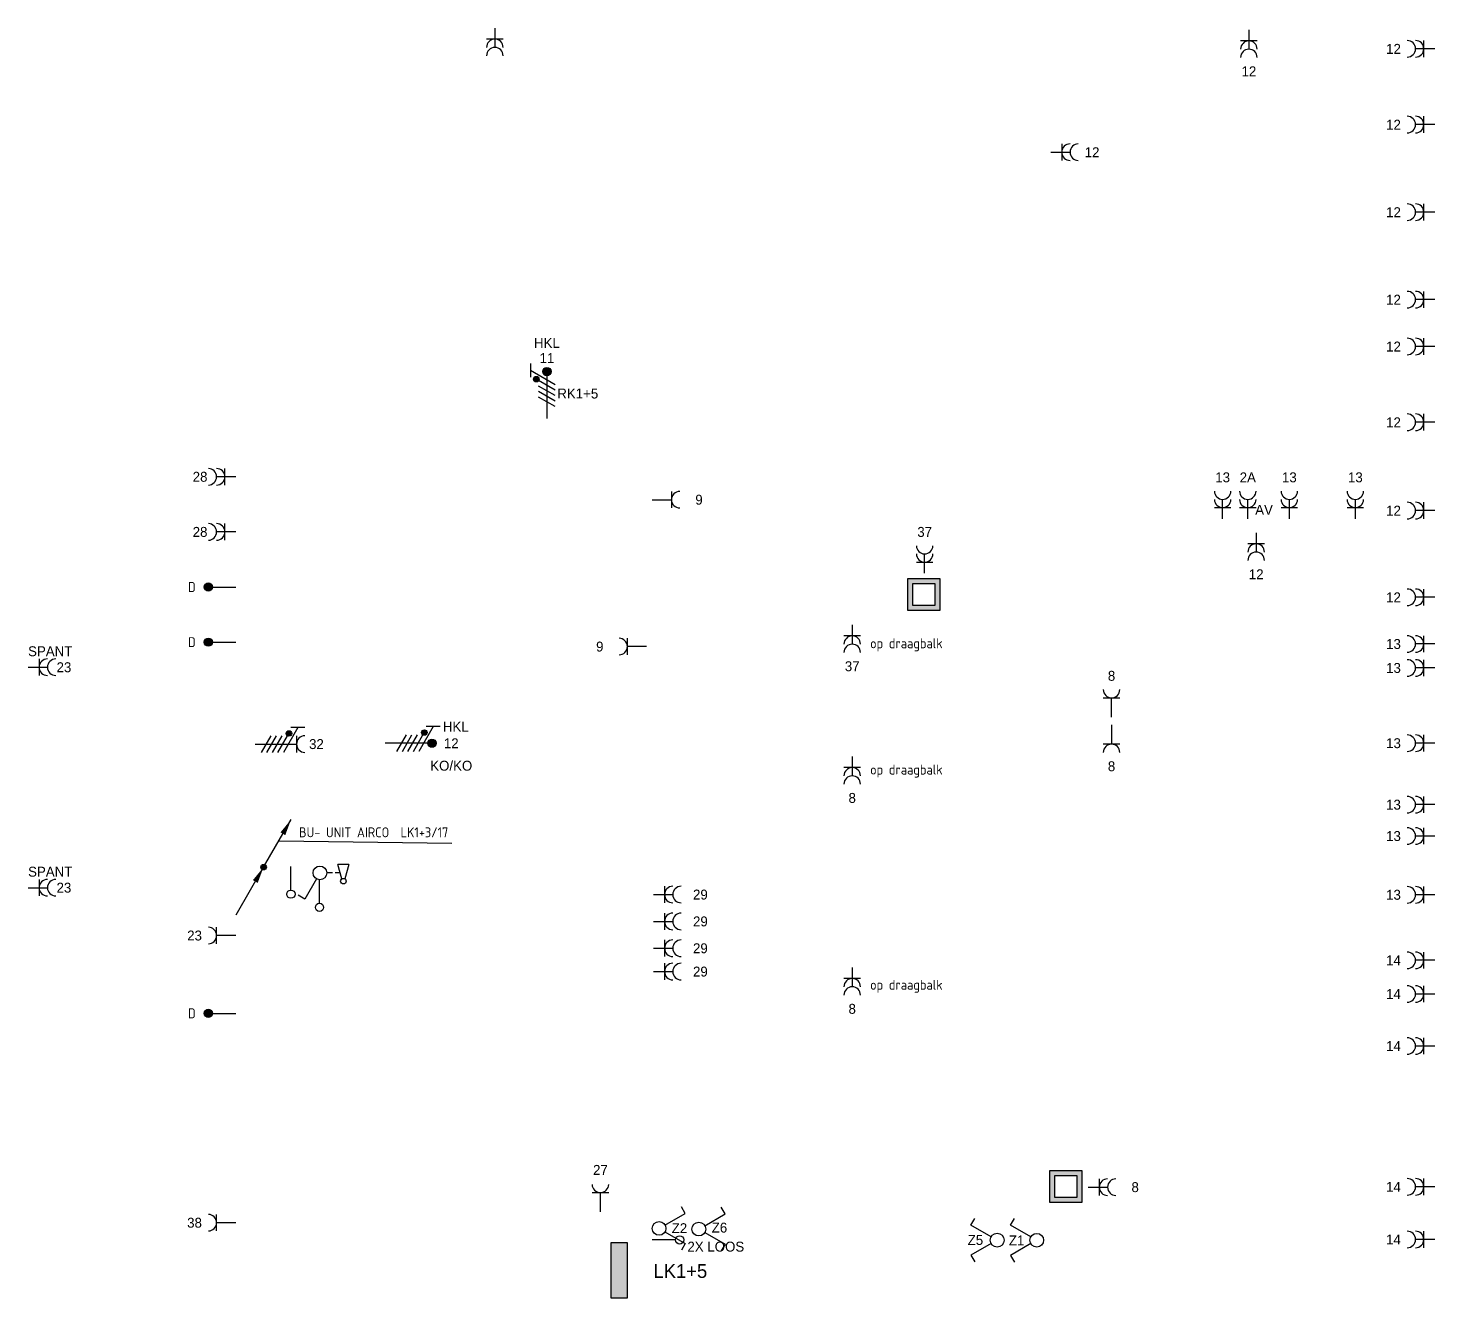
# Model space of a CAD drawing. Header units: millimetres. Extents: x -5310 to 109871, y 0 to 83621.
# Drawn here: x 84355 to 109871, y 56566 to 79600 of the extents above; entities that cross this region are included whole.
import ezdxf
from ezdxf.enums import TextEntityAlignment as Align

# ---------------------------------------------------------------- set-up
doc = ezdxf.new("R2010")
doc.units = ezdxf.units.MM
doc.header["$LTSCALE"] = 100
for name, color, linetype in [('EL6112--', 3, 'Continuous'), ('EL6132--', 3, 'Continuous'), ('EL6212--', 3, 'Continuous'), ('EL6221--', 3, 'Continuous'), ('EL6222--', 3, 'Continuous'), ('EL6311--', 3, 'Continuous'), ('EL6441--', 3, 'Continuous')]:
    doc.layers.add(name, color=color, linetype=linetype)
doc.styles.add('buro-018', font='BUROFONT.shx', dxfattribs={"height": 180})
doc.styles.add('BURO-025', font='BUROFONT.shx', dxfattribs={"height": 250})
doc.styles.add('STABICAD-012', font='ISOCP.SHX', dxfattribs={"height": 1.2})
doc.styles.add('STABICAD-018', font='ISOCP.SHX', dxfattribs={"height": 180})

# ---------------------------------------------------------------- blocks, each defined once
blk = doc.blocks.new('111304A')
at = {"color": 0, "linetype": 'Continuous'}
for p, q in [((-1.5, 3), (1.5, 3)), ((0, 1), (0, 4.5))]:
    blk.add_line(p, q, dxfattribs=at)
for centre in [(0, 6), (0, 4.5)]:
    blk.add_arc(centre, 1.5, 180, 0, dxfattribs=at)
at = {"color": 0, "linetype": 'Continuous', "style": 'buro-018'}
for tag, p in [('PANEL', (0, 11.5)), ('CIRCUIT', (0, 8.5)), ('SUBCIRCUIT', (4.5, 8.5))]:
    blk.add_attdef(tag, text='', height=1.8, dxfattribs=at).set_placement(p, align=Align.MIDDLE)
at = {"color": 0, "linetype": 'Continuous', "style": 'buro-018', "flags": 1}
for tag, p in [('POWERCODE', (13, 8.5)), ('ARTICLECODE', (0, 0))]:
    blk.add_attdef(tag, text='', height=1.8, dxfattribs=at).set_placement(p, align=Align.MIDDLE)
blk = doc.blocks.new('111304')
at = {"color": 0, "linetype": 'Continuous'}
for p, q in [((-1.5, 4.5), (1.5, 4.5)), ((0, 1), (0, 4.5))]:
    blk.add_line(p, q, dxfattribs=at)
blk.add_arc((0, 6), 1.5, 180, 0, dxfattribs=at)
at = {"color": 0, "linetype": 'Continuous', "style": 'buro-018'}
for tag, p in [('PANEL', (0, 11.5)), ('CIRCUIT', (0, 8.5)), ('SUBCIRCUIT', (4.5, 8.5))]:
    blk.add_attdef(tag, text='', height=1.8, dxfattribs=at).set_placement(p, align=Align.MIDDLE)
at = {"color": 0, "linetype": 'Continuous', "style": 'buro-018', "flags": 1}
for tag, p in [('POWERCODE', (13, 8.5)), ('ARTICLECODE', (0, 0))]:
    blk.add_attdef(tag, text='', height=1.8, dxfattribs=at).set_placement(p, align=Align.MIDDLE)
blk = doc.blocks.new('1116A4C')
at = {"color": 0, "linetype": 'Continuous'}
for p, q in [((-5, 4), (-5, 1)), ((5, 4), (-5, 4)), ((5, 1), (5, 4)), ((-5, 1), (5, 1))]:
    blk.add_line(p, q, dxfattribs=at)
blk.add_solid([(-5, 4), (-5, 1), (5, 4), (5, 1)], dxfattribs=at)
at = {"color": 0, "linetype": 'Continuous', "style": 'buro-018'}
for tag, p in [('PANEL', (0, 15)), ('CIRCUIT', (0, 9)), ('SUBCIRCUIT', (4.5, 9)), ('PANELNAME', (0, 6))]:
    blk.add_attdef(tag, text='', height=1.8, dxfattribs=at).set_placement(p, align=Align.MIDDLE)
at = {"color": 0, "linetype": 'Continuous', "style": 'buro-018', "flags": 1}
blk.add_attdef('ARTICLECODE', text='', height=1.8, dxfattribs=at).set_placement((0, 0), align=Align.MIDDLE)
at = {"layer": 'EL6222--', "color": 1, "style": 'STABICAD-012', "flags": 1}
blk.add_attdef('CASCADINGPANEL', text='', height=1.8, rotation=90, dxfattribs=at).set_placement((950.89, 579.66), align=Align.MIDDLE_CENTER)
blk = doc.blocks.new('E00082')
at = {"color": 0, "linetype": 'Continuous'}
for p, q in [((-3, 10.98), (-3, 8.48)), ((-3, 9.73), (1.5, 7.13)), ((1.5, 6.13), (-1.5, 7.87)), ((0, 9.5), (0, 1)), ((1.5, 5.13), (-1.5, 6.87)), ((1.5, 4.13), (-1.5, 5.87)), ((1.5, 3.13), (-1.5, 4.87))]:
    blk.add_line(p, q, dxfattribs=at)
at = {"color": 0}
blk.add_lwpolyline([(-0.38, 9.5, 0.75, 0.75, 1), (0.38, 9.5, 0.75, 0.75, 1)], format="xyseb", close=True, dxfattribs=at)
at = {"color": 0, "linetype": 'Continuous'}
blk.add_lwpolyline([(-1.68, 8.12, 0.5, 0.5, 1), (-2.18, 8.12, 0.5, 0.5, 1)], format="xyseb", close=True, dxfattribs=at)
for centre, radius in [((0, 9.5), 0.75), ((-1.93, 8.12), 0.5)]:
    blk.add_circle(centre, radius, dxfattribs=at)
at = {"color": 0, "linetype": 'Continuous', "style": 'buro-018'}
for tag, p in [('PANEL', (0, 16)), ('CIRCUIT', (0, 13)), ('SUBCIRCUIT', (4.5, 13))]:
    blk.add_attdef(tag, text='', height=1.8, dxfattribs=at).set_placement(p, align=Align.MIDDLE)
at = {"color": 0, "linetype": 'Continuous', "style": 'buro-018', "flags": 1}
for tag, p in [('POWERCODE', (13, 13)), ('ARTICLECODE', (0, 0))]:
    blk.add_attdef(tag, text='', height=1.8, dxfattribs=at).set_placement(p, align=Align.MIDDLE)
blk = doc.blocks.new('111405')
at = {"color": 0, "linetype": 'Continuous'}
for p, q in [((-2.74, 7), (-3.95, 6.3)), ((-0.62, 3.33), (-2.74, 7)), ((0.62, 3.33), (2.74, 7)), ((2.74, 7), (3.95, 6.3))]:
    blk.add_line(p, q, dxfattribs=at)
blk.add_circle((0, 2.25), 1.25, dxfattribs=at)
at = {"color": 0, "linetype": 'Continuous', "style": 'buro-018'}
for tag, p in [('SWITCHCODE1', (-3.42, 9)), ('SWITCHCODE2', (3.42, 9))]:
    blk.add_attdef(tag, text='', height=1.8, dxfattribs=at).set_placement(p, align=Align.MIDDLE)
at = {"color": 0, "linetype": 'Continuous', "style": 'buro-018', "flags": 1}
blk.add_attdef('ARTICLECODE', text='', height=1.8, dxfattribs=at).set_placement((0, 0), align=Align.MIDDLE)
blk = doc.blocks.new('1114A6')
at = {"color": 0, "linetype": 'Continuous'}
for p, q in [((-5.25, 0.75), (-4.51, 3.33)), ((-3.99, 3.33), (-3.25, 0.75)), ((-5.25, 0.75), (-3.25, 0.75)), ((-3.68, 2.25), (-2.75, 2.25)), ((-2.25, 2.25), (-1.25, 2.25))]:
    blk.add_line(p, q, dxfattribs=at)
blk.add_circle((-4.25, 3.75), 0.5, dxfattribs=at)
blk = doc.blocks.new('1114A1-SL1')
at = {"color": 0, "linetype": 'Continuous'}
for p, q in [((0.62, 3.33), (2.74, 7)), ((2.74, 7), (3.95, 6.3))]:
    blk.add_line(p, q, dxfattribs=at)
blk.add_circle((0, 2.25), 1.25, dxfattribs=at)
at = {"color": 0, "zscale": 100}
blk.add_blockref('1114A6', (0, 0), dxfattribs=at)
at = {"color": 0, "linetype": 'Continuous', "style": 'buro-018'}
blk.add_attdef('SWITCHCODE', text='', height=1.8, dxfattribs=at).set_placement((3.36, 9), align=Align.MIDDLE)
at = {"color": 0, "linetype": 'Continuous', "style": 'buro-018', "flags": 1}
blk.add_attdef('ARTICLECODE', text='', height=1.8, dxfattribs=at).set_placement((0, 0), align=Align.MIDDLE)
blk = doc.blocks.new('111304D')
at = {"color": 0, "linetype": 'Continuous'}
for p, q in [((-3, 9.98), (-3, 7.48)), ((-3, 8.73), (1.5, 6.13)), ((-1.5, 8.5), (1.5, 8.5)), ((0, 1), (0, 8.5)), ((1.5, 5.13), (-1.5, 6.87)), ((1.5, 4.13), (-1.5, 5.87)), ((1.5, 3.13), (-1.5, 4.87)), ((1.5, 2.13), (-1.5, 3.87))]:
    blk.add_line(p, q, dxfattribs=at)
blk.add_lwpolyline([(-1.68, 7.12, 0.5, 0.5, 1), (-2.18, 7.12, 0.5, 0.5, 1)], format="xyseb", close=True, dxfattribs=at)
blk.add_circle((-1.93, 7.12), 0.5, dxfattribs=at)
blk.add_arc((0, 10), 1.5, 180, 0, dxfattribs=at)
at = {"color": 0, "linetype": 'Continuous', "style": 'buro-018'}
for tag, p in [('PANEL', (0, 15.5)), ('CIRCUIT', (0, 12.5)), ('SUBCIRCUIT', (4.5, 12.5))]:
    blk.add_attdef(tag, text='', height=1.8, dxfattribs=at).set_placement(p, align=Align.MIDDLE)
at = {"color": 0, "linetype": 'Continuous', "style": 'buro-018', "flags": 1}
for tag, p in [('POWERCODE', (13, 12.5)), ('ARTICLECODE', (0, 0))]:
    blk.add_attdef(tag, text='', height=1.8, dxfattribs=at).set_placement(p, align=Align.MIDDLE)
blk = doc.blocks.new('111304J')
at = {"color": 0, "linetype": 'Continuous'}
for p, q in [((-1.5, 3), (1.5, 3)), ((0, 1), (0, 4.5))]:
    blk.add_line(p, q, dxfattribs=at)
for centre in [(0, 6), (0, 4.5)]:
    blk.add_arc(centre, 1.5, 180, 0, dxfattribs=at)
at = {"color": 0, "linetype": 'Continuous', "style": 'buro-018'}
for tag, p in [('CIRCUIT', (0, 8.5)), ('PANEL', (0, 8.5)), ('SUBCIRCUIT', (4.5, 8.5)), ('SWITCHCODE', (3.5, 5.5))]:
    blk.add_attdef(tag, text='', height=1.8, dxfattribs=at).set_placement(p, align=Align.MIDDLE)
at = {"color": 0, "linetype": 'Continuous', "style": 'buro-018', "flags": 1}
blk.add_attdef('ARTICLECODE', text='', height=1.8, dxfattribs=at).set_placement((0, 0), align=Align.MIDDLE)
blk = doc.blocks.new('E00139')
at = {"color": 0, "linetype": 'Continuous'}
blk.add_line((0, 5.25), (0, 1), dxfattribs=at)
blk.add_circle((0, 6), 0.75, dxfattribs=at)
at = {"color": 7, "style": 'buro-018'}
for tag, p in [('COMMENT1', (0, 12)), ('DATACOM1', (0, 9))]:
    blk.add_attdef(tag, text='', height=1.8, dxfattribs=at).set_placement(p, align=Align.MIDDLE)
at = {"color": 0, "style": 'buro-018'}
blk.add_attdef('TEXT1', text='', height=1.8, dxfattribs=at).set_placement((2.5, 6), align=Align.MIDDLE)
at = {"color": 0, "linetype": 'Continuous', "style": 'buro-018', "flags": 1}
blk.add_attdef('ARTICLECODE', text='', height=1.8, dxfattribs=at).set_placement((0, 0), align=Align.MIDDLE)
blk = doc.blocks.new('E00128')
at = {"color": 0, "linetype": 'Continuous'}
blk.add_line((0, 5.25), (0, 1), dxfattribs=at)
blk.add_circle((0, 6), 0.75, dxfattribs=at)
at = {"color": 7, "style": 'buro-018'}
blk.add_attdef('TEXT1', text='', height=1.8, dxfattribs=at).set_placement((0, 9), align=Align.MIDDLE)
at = {"color": 0, "linetype": 'Continuous', "style": 'buro-018', "flags": 1}
blk.add_attdef('ARTICLECODE', text='', height=1.8, dxfattribs=at).set_placement((0, 0), align=Align.MIDDLE)
blk = doc.blocks.new('E00008')
at = {"color": 0, "linetype": 'Continuous'}
blk.add_line((0, 6), (0, 1), dxfattribs=at)
blk.add_lwpolyline([(-0.375, 6, 0.75, 0.75, 1), (0.375, 6, 0.75, 0.75, 1)], format="xyseb", close=True, dxfattribs=at)
blk.add_circle((0, 6), 0.75, dxfattribs=at)
at = {"color": 0, "linetype": 'Continuous', "style": 'STABICAD-018'}
for tag, p in [('COMMENT1', (0, 12)), ('DATACOM1', (0, 9)), ('TEXT1', (2.5, 6)), ('ARTICLECODE', (0, 0))]:
    blk.add_attdef(tag, text='', height=1.8, dxfattribs=at).set_placement(p, align=Align.MIDDLE)
blk = doc.blocks.new('E00414')
at = {"color": 0, "linetype": 'Continuous'}
for p, q in [((-2.9, -2.9), (-2.9, 2.9)), ((-2.9, 2.9), (2.9, 2.9)), ((2.9, 2.9), (2.9, -2.9)), ((-2, 2), (2, 2)), ((-2, -2), (-2, 2)), ((2, 2), (2, -2)), ((2, -2), (-2, -2)), ((2.9, -2.9), (-2.9, -2.9))]:
    blk.add_line(p, q, dxfattribs=at)
for points in [[(-2.9, 2.9), (2.9, 2.9), (-2, 2), (2, 2)], [(-2, -2), (-2.9, -2.9), (-2, 2), (-2.9, 2.9)], [(2, 2), (2.9, 2.9), (2, -2), (2.9, -2.9)], [(2, -2), (2.9, -2.9), (-2, -2), (-2.9, -2.9)]]:
    blk.add_solid(points, dxfattribs=at)
at = {"color": 0, "linetype": 'Continuous', "style": 'STABICAD-018'}
for tag, p in [('PANEL', (0, 8)), ('CIRCUIT', (0, 5)), ('SUBCIRCUIT', (4.5, 5)), ('ARTICLECODE', (0, 0))]:
    blk.add_attdef(tag, text='', height=1.8, dxfattribs=at).set_placement(p, align=Align.MIDDLE)
at = {"color": 0, "linetype": 'Continuous', "style": 'STABICAD-018', "flags": 1}
blk.add_attdef('POWERCODE', text='', height=1.8, dxfattribs=at).set_placement((13, 5), align=Align.MIDDLE)
blk = doc.blocks.new('E00429')
at = {"color": 0, "linetype": 'Continuous'}
for p, q in [((0, 0), (5, 8.66)), ((-5, -8.66), (0, 0))]:
    blk.add_line(p, q, dxfattribs=at)
for points in [[(5, 8.66, 0, 1, 0), (3.5, 6.06, 1, 1, 0)], [(0, 0, 0, 1, 0), (-1.5, -2.6, 1, 1, 0)]]:
    blk.add_lwpolyline(points, format="xyseb", dxfattribs=at)
blk.add_lwpolyline([(-0.25, 0, 0.5, 0.5, 1), (0.25, 0, 0.5, 0.5, 1)], format="xyseb", close=True, dxfattribs=at)
blk.add_circle((0, 0), 0.5, dxfattribs=at)
at = {"color": 0, "linetype": 'Continuous', "style": 'STABICAD-018'}
blk.add_attdef('ARTICLECODE', text='', height=1.8, dxfattribs=at).set_placement((0, 0), align=Align.MIDDLE)

msp = doc.modelspace()

# ---------------------------------------------------------------- linework, layer by layer
at = {"layer": 'EL6112--', "color": 1}
msp.add_lwpolyline([(92043, 64807), (88906, 64848)], dxfattribs=at)

# ---------------------------------------------------------------- block references
at = {"layer": 'EL6112--', "linetype": 'Continuous', "xscale": 100, "yscale": 100, "zscale": 100}
msp.add_blockref('E00429', (88626, 64379), dxfattribs=at)
at = {"layer": 'EL6132--', "linetype": 'Continuous', "xscale": 100, "yscale": 100, "zscale": 100, "rotation": 180}
msp.add_blockref('E00128', (89640, 64250), dxfattribs=at)
at = {"layer": 'EL6132--', "linetype": 'Continuous'}
ref = msp.add_blockref('E00128', (95574, 57617), dxfattribs=dict(at, xscale=100, yscale=100, zscale=100, rotation=269.9999583119692))
ref.add_attrib('TEXT1', '2X LOOS', dxfattribs={"layer": '0', "color": 1, "linetype": 'ByBlock', "height": 180, "style": 'buro-018'}).set_placement((96829, 57495), align=Align.MIDDLE)
at = {"layer": 'EL6212--', "linetype": 'Continuous'}
ref = msp.add_blockref('1116A4C', (94824, 57066), dxfattribs=dict(at, xscale=99.99999999999999, yscale=99.99999999999999, zscale=99.99999999999999, rotation=270.0000416881517))
ref.add_attrib('PANELNAME', 'LK1+5', dxfattribs={"layer": '0', "color": 2, "linetype": 'ByBlock', "height": 250, "style": 'BURO-025'}).set_placement((96185, 57051), align=Align.MIDDLE)
at = {"layer": 'EL6221--', "linetype": 'Continuous'}
ref = msp.add_blockref('E00082', (93765, 72420), dxfattribs=dict(at, xscale=100, yscale=100, zscale=100))
ref.add_attrib('PANEL', 'HKL', dxfattribs={"layer": '0', "color": 1, "linetype": 'ByBlock', "height": 180, "style": 'buro-018'}).set_placement((93765, 73889), align=Align.MIDDLE)
ref.add_attrib('POWERCODE', 'RK1+5', dxfattribs={"layer": '0', "color": 1, "linetype": 'ByBlock', "height": 180, "style": 'buro-018'}).set_placement((94325, 72970), align=Align.MIDDLE)
ref.add_attrib('CIRCUIT', '11', dxfattribs={"layer": '0', "color": 1, "linetype": 'ByBlock', "height": 180, "style": 'buro-018'}).set_placement((93765, 73614), align=Align.MIDDLE)
ref = msp.add_blockref('111304D', (88374, 66612), dxfattribs=dict(at, xscale=100, yscale=100, zscale=100, rotation=270))
ref.add_attrib('CIRCUIT', '32', dxfattribs={"layer": '0', "color": 1, "linetype": 'ByBlock', "height": 180, "style": 'buro-018'}).set_placement((89585, 66612), align=Align.MIDDLE)
ref = msp.add_blockref('E00082', (90730, 66628), dxfattribs=dict(at, xscale=100, yscale=100, zscale=100, rotation=270))
ref.add_attrib('CIRCUIT', '12', dxfattribs={"layer": '0', "color": 1, "linetype": 'ByBlock', "height": 180, "style": 'buro-018'}).set_placement((92030, 66628), align=Align.MIDDLE)
ref.add_attrib('PANEL', 'HKL', dxfattribs={"layer": '0', "color": 1, "linetype": 'ByBlock', "height": 180, "style": 'buro-018'}).set_placement((92112, 66928), align=Align.MIDDLE)
ref.add_attrib('POWERCODE', 'KO/KO', dxfattribs={"layer": '0', "color": 1, "linetype": 'ByBlock', "height": 180, "style": 'buro-018'}).set_placement((92030, 66223), align=Align.MIDDLE)
at = {"layer": 'EL6222--', "linetype": 'Continuous', "xscale": 100.0000000000004, "yscale": 100.0000000000004, "zscale": 100.0000000000004, "rotation": 179.9999166225446}
msp.add_blockref('111304A', (92821, 79700), dxfattribs=at)
at = {"layer": 'EL6222--', "linetype": 'Continuous'}
ref = msp.add_blockref('111304A', (106498, 79668), dxfattribs=dict(at, xscale=100.0000000000005, yscale=100.0000000000005, zscale=100.0000000000005, rotation=179.9753311694004))
ref.add_attrib('CIRCUIT', '12', dxfattribs={"layer": '0', "color": 1, "linetype": 'ByBlock', "height": 180, "style": 'buro-018'}).set_placement((106498, 78818), align=Align.MIDDLE)
ref = msp.add_blockref('111304A', (109971, 79225), dxfattribs=dict(at, xscale=100, yscale=100, zscale=100, rotation=90.00000000000001))
ref.add_attrib('CIRCUIT', '12', dxfattribs={"layer": '0', "color": 1, "linetype": 'ByBlock', "height": 180, "style": 'buro-018'}).set_placement((109121, 79225), align=Align.MIDDLE)
ref = msp.add_blockref('111304A', (109971, 77850), dxfattribs=dict(at, xscale=100, yscale=100, zscale=100, rotation=90.00000000000001))
ref.add_attrib('CIRCUIT', '12', dxfattribs={"layer": '0', "color": 1, "linetype": 'ByBlock', "height": 180, "style": 'buro-018'}).set_placement((109121, 77850), align=Align.MIDDLE)
ref = msp.add_blockref('111304A', (102804, 77350), dxfattribs=dict(at, xscale=100, yscale=100, zscale=100, rotation=270))
ref.add_attrib('CIRCUIT', '12', dxfattribs={"layer": '0', "color": 1, "linetype": 'ByBlock', "height": 180, "style": 'buro-018'}).set_placement((103654, 77350), align=Align.MIDDLE)
ref = msp.add_blockref('111304A', (109971, 76262), dxfattribs=dict(at, xscale=100, yscale=100, zscale=100, rotation=90.00000000000001))
ref.add_attrib('CIRCUIT', '12', dxfattribs={"layer": '0', "color": 1, "linetype": 'ByBlock', "height": 180, "style": 'buro-018'}).set_placement((109121, 76262), align=Align.MIDDLE)
ref = msp.add_blockref('111304A', (109971, 74675), dxfattribs=dict(at, xscale=100, yscale=100, zscale=100, rotation=90.00000000000001))
ref.add_attrib('CIRCUIT', '12', dxfattribs={"layer": '0', "color": 1, "linetype": 'ByBlock', "height": 180, "style": 'buro-018'}).set_placement((109121, 74675), align=Align.MIDDLE)
ref = msp.add_blockref('111304A', (109971, 73825), dxfattribs=dict(at, xscale=100, yscale=100, zscale=100, rotation=90.00000000000001))
ref.add_attrib('CIRCUIT', '12', dxfattribs={"layer": '0', "color": 1, "linetype": 'ByBlock', "height": 180, "style": 'buro-018'}).set_placement((109121, 73825), align=Align.MIDDLE)
ref = msp.add_blockref('111304A', (109971, 72450), dxfattribs=dict(at, xscale=100, yscale=100, zscale=100, rotation=90.00000000000001))
ref.add_attrib('CIRCUIT', '12', dxfattribs={"layer": '0', "color": 1, "linetype": 'ByBlock', "height": 180, "style": 'buro-018'}).set_placement((109121, 72450), align=Align.MIDDLE)
ref = msp.add_blockref('111304A', (88224, 71461), dxfattribs=dict(at, xscale=100, yscale=100, zscale=100, rotation=89.99991662369551))
ref.add_attrib('CIRCUIT', '28', dxfattribs={"layer": '0', "color": 1, "linetype": 'ByBlock', "height": 180, "style": 'buro-018'}).set_placement((87474, 71461), align=Align.MIDDLE)
ref = msp.add_blockref('111304A', (106022, 70601), dxfattribs=dict(at, xscale=100, yscale=100, zscale=100))
ref.add_attrib('CIRCUIT', '13', dxfattribs={"layer": '0', "color": 1, "linetype": 'ByBlock', "height": 180, "style": 'buro-018'}).set_placement((106022, 71451), align=Align.MIDDLE)
ref = msp.add_blockref('111304A', (106478, 70601), dxfattribs=dict(at, xscale=100, yscale=100, zscale=100))
ref.add_attrib('CIRCUIT', '2A', dxfattribs={"layer": '0', "color": 1, "linetype": 'Continuous', "height": 180, "style": 'buro-018'}).set_placement((106478, 71451), align=Align.MIDDLE)
ref.add_attrib('SUBCIRCUIT', 'AV', dxfattribs={"layer": '0', "color": 1, "linetype": 'Continuous', "height": 180, "style": 'buro-018'}).set_placement((106773, 70862), align=Align.MIDDLE)
ref = msp.add_blockref('111304A', (107232, 70601), dxfattribs=dict(at, xscale=100, yscale=100, zscale=100))
ref.add_attrib('CIRCUIT', '13', dxfattribs={"layer": '0', "color": 1, "linetype": 'ByBlock', "height": 180, "style": 'buro-018'}).set_placement((107232, 71451), align=Align.MIDDLE)
ref = msp.add_blockref('111304A', (108429, 70601), dxfattribs=dict(at, xscale=100, yscale=100, zscale=100))
ref.add_attrib('CIRCUIT', '13', dxfattribs={"layer": '0', "color": 1, "linetype": 'ByBlock', "height": 180, "style": 'buro-018'}).set_placement((108429, 71451), align=Align.MIDDLE)
ref = msp.add_blockref('111304', (95574, 71045), dxfattribs=dict(at, xscale=100, yscale=100, zscale=100, rotation=269.9999166236955))
ref.add_attrib('CIRCUIT', '9', dxfattribs={"layer": '0', "color": 1, "linetype": 'ByBlock', "height": 180, "style": 'buro-018'}).set_placement((96524, 71045), align=Align.MIDDLE)
ref = msp.add_blockref('111304A', (109971, 70848), dxfattribs=dict(at, xscale=100, yscale=100, zscale=100, rotation=90.00000000000001))
ref.add_attrib('CIRCUIT', '12', dxfattribs={"layer": '0', "color": 1, "linetype": 'ByBlock', "height": 180, "style": 'buro-018'}).set_placement((109121, 70848), align=Align.MIDDLE)
ref = msp.add_blockref('111304A', (88224, 70461), dxfattribs=dict(at, xscale=100, yscale=100, zscale=100, rotation=89.99991662369551))
ref.add_attrib('CIRCUIT', '28', dxfattribs={"layer": '0', "color": 1, "linetype": 'ByBlock', "height": 180, "style": 'buro-018'}).set_placement((87474, 70461), align=Align.MIDDLE)
ref = msp.add_blockref('111304A', (100617, 69611), dxfattribs=dict(at, xscale=100, yscale=100, zscale=100))
ref.add_attrib('CIRCUIT', '37', dxfattribs={"layer": '0', "color": 1, "linetype": 'Continuous', "height": 180, "style": 'buro-018'}).set_placement((100617, 70461), align=Align.MIDDLE)
at = {"layer": 'EL6222--', "linetype": 'Continuous', "xscale": 100, "yscale": 100, "zscale": 100}
for p in [(100600, 69323), (103176, 58587)]:
    msp.add_blockref('E00414', p, dxfattribs=at)
at = {"layer": 'EL6222--', "linetype": 'Continuous'}
ref = msp.add_blockref('111304A', (109971, 69275), dxfattribs=dict(at, xscale=100, yscale=100, zscale=100, rotation=90.00008337679016))
ref.add_attrib('CIRCUIT', '12', dxfattribs={"layer": '0', "color": 1, "linetype": 'ByBlock', "height": 180, "style": 'buro-018'}).set_placement((109121, 69275), align=Align.MIDDLE)
ref = msp.add_blockref('111304', (95674, 68381), dxfattribs=dict(at, xscale=100, yscale=100, zscale=100, rotation=89.99991662320983))
ref.add_attrib('CIRCUIT', '9', dxfattribs={"layer": '0', "color": 1, "linetype": 'ByBlock', "height": 180, "style": 'buro-018'}).set_placement((94724, 68381), align=Align.MIDDLE)
ref = msp.add_blockref('111304A', (109971, 68428), dxfattribs=dict(at, xscale=100, yscale=100, zscale=100, rotation=90.00000000000001))
ref.add_attrib('CIRCUIT', '13', dxfattribs={"layer": '0', "color": 1, "linetype": 'ByBlock', "height": 180, "style": 'buro-018'}).set_placement((109121, 68428), align=Align.MIDDLE)
ref = msp.add_blockref('111304A', (84255, 68006), dxfattribs=dict(at, xscale=100, yscale=100, zscale=100, rotation=270))
ref.add_attrib('CIRCUIT', '23', dxfattribs={"layer": '0', "color": 1, "linetype": 'ByBlock', "height": 180, "style": 'buro-018'}).set_placement((85005, 68006), align=Align.MIDDLE)
ref = msp.add_blockref('111304A', (109971, 67993), dxfattribs=dict(at, xscale=100, yscale=100, zscale=100, rotation=90.00000000000001))
ref.add_attrib('CIRCUIT', '13', dxfattribs={"layer": '0', "color": 1, "linetype": 'ByBlock', "height": 180, "style": 'buro-018'}).set_placement((109121, 67993), align=Align.MIDDLE)
ref = msp.add_blockref('111304', (104007, 67000), dxfattribs=dict(at, xscale=100, yscale=100, zscale=100))
ref.add_attrib('CIRCUIT', '8', dxfattribs={"layer": '0', "color": 1, "linetype": 'ByBlock', "height": 180, "style": 'buro-018'}).set_placement((104007, 67850), align=Align.MIDDLE)
ref = msp.add_blockref('111304', (104007, 67060), dxfattribs=dict(at, xscale=100, yscale=100, zscale=100, rotation=180))
ref.add_attrib('CIRCUIT', '8', dxfattribs={"layer": '0', "color": 1, "linetype": 'ByBlock', "height": 180, "style": 'buro-018'}).set_placement((104007, 66210), align=Align.MIDDLE)
ref = msp.add_blockref('111304A', (109971, 66628), dxfattribs=dict(at, xscale=100, yscale=100, zscale=100, rotation=90.00000000000001))
ref.add_attrib('CIRCUIT', '13', dxfattribs={"layer": '0', "color": 1, "linetype": 'ByBlock', "height": 180, "style": 'buro-018'}).set_placement((109121, 66628), align=Align.MIDDLE)
ref = msp.add_blockref('111304A', (109971, 65513), dxfattribs=dict(at, xscale=100, yscale=100, zscale=100, rotation=90.00000000000001))
ref.add_attrib('CIRCUIT', '13', dxfattribs={"layer": '0', "color": 1, "linetype": 'ByBlock', "height": 180, "style": 'buro-018'}).set_placement((109121, 65513), align=Align.MIDDLE)
ref = msp.add_blockref('111304A', (109971, 64944), dxfattribs=dict(at, xscale=100, yscale=100, zscale=100, rotation=90.00000000000001))
ref.add_attrib('CIRCUIT', '13', dxfattribs={"layer": '0', "color": 1, "linetype": 'ByBlock', "height": 180, "style": 'buro-018'}).set_placement((109121, 64944), align=Align.MIDDLE)
ref = msp.add_blockref('111304A', (84255, 64007), dxfattribs=dict(at, xscale=100, yscale=100, zscale=100, rotation=270))
ref.add_attrib('CIRCUIT', '23', dxfattribs={"layer": '0', "color": 1, "linetype": 'ByBlock', "height": 180, "style": 'buro-018'}).set_placement((85005, 64007), align=Align.MIDDLE)
ref = msp.add_blockref('111304A', (95599, 63882), dxfattribs=dict(at, xscale=99.99999999999996, yscale=99.99999999999996, zscale=99.99999999999996, rotation=270.0000833761825))
ref.add_attrib('CIRCUIT', '29', dxfattribs={"layer": '0', "color": 1, "linetype": 'ByBlock', "height": 180, "style": 'buro-018'}).set_placement((96549, 63882), align=Align.MIDDLE)
ref = msp.add_blockref('111304A', (109971, 63878), dxfattribs=dict(at, xscale=99.99999999999996, yscale=99.99999999999996, zscale=99.99999999999996, rotation=90.00008337618254))
ref.add_attrib('CIRCUIT', '13', dxfattribs={"layer": '0', "color": 1, "linetype": 'ByBlock', "height": 180, "style": 'buro-018'}).set_placement((109121, 63878), align=Align.MIDDLE)
ref = msp.add_blockref('111304A', (95599, 63395), dxfattribs=dict(at, xscale=99.99999999999996, yscale=99.99999999999996, zscale=99.99999999999996, rotation=270.0000833761825))
ref.add_attrib('CIRCUIT', '29', dxfattribs={"layer": '0', "color": 1, "linetype": 'ByBlock', "height": 180, "style": 'buro-018'}).set_placement((96549, 63395), align=Align.MIDDLE)
ref = msp.add_blockref('111304', (88224, 63139), dxfattribs=dict(at, xscale=100, yscale=100, zscale=100, rotation=90.00000000000001))
ref.add_attrib('CIRCUIT', '23', dxfattribs={"layer": '0', "color": 1, "linetype": 'Continuous', "height": 180, "style": 'buro-018'}).set_placement((87374, 63139), align=Align.MIDDLE)
ref = msp.add_blockref('111304A', (95599, 62908), dxfattribs=dict(at, xscale=99.99999999999996, yscale=99.99999999999996, zscale=99.99999999999996, rotation=270.0000833761825))
ref.add_attrib('CIRCUIT', '29', dxfattribs={"layer": '0', "color": 1, "linetype": 'ByBlock', "height": 180, "style": 'buro-018'}).set_placement((96549, 62908), align=Align.MIDDLE)
ref = msp.add_blockref('111304A', (109971, 62689), dxfattribs=dict(at, xscale=100, yscale=100, zscale=100, rotation=90.00000000000001))
ref.add_attrib('CIRCUIT', '14', dxfattribs={"layer": '0', "color": 1, "linetype": 'ByBlock', "height": 180, "style": 'buro-018'}).set_placement((109121, 62689), align=Align.MIDDLE)
ref = msp.add_blockref('111304A', (95599, 62485), dxfattribs=dict(at, xscale=99.99999999999996, yscale=99.99999999999996, zscale=99.99999999999996, rotation=270.0000833761825))
ref.add_attrib('CIRCUIT', '29', dxfattribs={"layer": '0', "color": 1, "linetype": 'ByBlock', "height": 180, "style": 'buro-018'}).set_placement((96549, 62485), align=Align.MIDDLE)
ref = msp.add_blockref('111304A', (109971, 62078), dxfattribs=dict(at, xscale=99.99999999999999, yscale=99.99999999999999, zscale=99.99999999999999, rotation=90.00004168857696))
ref.add_attrib('CIRCUIT', '14', dxfattribs={"layer": '0', "color": 1, "linetype": 'ByBlock', "height": 180, "style": 'buro-018'}).set_placement((109121, 62078), align=Align.MIDDLE)
ref = msp.add_blockref('111304A', (109971, 61134), dxfattribs=dict(at, xscale=100, yscale=100, zscale=100, rotation=90.00000000000001))
ref.add_attrib('CIRCUIT', '14', dxfattribs={"layer": '0', "color": 1, "linetype": 'ByBlock', "height": 180, "style": 'buro-018'}).set_placement((109121, 61134), align=Align.MIDDLE)
ref = msp.add_blockref('111304', (94736, 58025), dxfattribs=dict(at, xscale=100, yscale=100, zscale=100))
ref.add_attrib('CIRCUIT', '27', dxfattribs={"layer": '0', "color": 1, "linetype": 'ByBlock', "height": 180, "style": 'buro-018'}).set_placement((94736, 58888), align=Align.MIDDLE)
ref = msp.add_blockref('111304A', (103485, 58574), dxfattribs=dict(at, xscale=99.99999999999994, yscale=99.99999999999994, zscale=99.99999999999994, rotation=270.0000833761825))
ref.add_attrib('CIRCUIT', '8', dxfattribs={"layer": '0', "color": 1, "linetype": 'Continuous', "height": 180, "style": 'buro-018'}).set_placement((104435, 58574), align=Align.MIDDLE)
ref = msp.add_blockref('111304A', (109971, 58580), dxfattribs=dict(at, xscale=99.99999999999999, yscale=99.99999999999999, zscale=99.99999999999999, rotation=90.00004168809133))
ref.add_attrib('CIRCUIT', '14', dxfattribs={"layer": '0', "color": 1, "linetype": 'ByBlock', "height": 180, "style": 'buro-018'}).set_placement((109121, 58580), align=Align.MIDDLE)
ref = msp.add_blockref('111304', (88224, 57929), dxfattribs=dict(at, xscale=100, yscale=100, zscale=100, rotation=90.00000000000001))
ref.add_attrib('CIRCUIT', '38', dxfattribs={"layer": '0', "color": 1, "linetype": 'Continuous', "height": 180, "style": 'buro-018'}).set_placement((87374, 57929), align=Align.MIDDLE)
ref = msp.add_blockref('111304A', (109971, 57625), dxfattribs=dict(at, xscale=99.99999999999999, yscale=99.99999999999999, zscale=99.99999999999999, rotation=90.00004168815173))
ref.add_attrib('CIRCUIT', '14', dxfattribs={"layer": '0', "color": 1, "linetype": 'ByBlock', "height": 180, "style": 'buro-018'}).set_placement((109121, 57625), align=Align.MIDDLE)
at = {"layer": 'EL6311--', "linetype": 'Continuous'}
ref = msp.add_blockref('111304J', (106630, 70544), dxfattribs=dict(at, xscale=100, yscale=100, zscale=100, rotation=180))
ref.add_attrib('CIRCUIT', '12', dxfattribs={"layer": '0', "color": 1, "linetype": 'ByBlock', "height": 180, "style": 'buro-018'}).set_placement((106630, 69694), align=Align.MIDDLE)
ref = msp.add_blockref('111304J', (99303, 68874), dxfattribs=dict(at, xscale=100, yscale=100, zscale=100, rotation=180))
ref.add_attrib('CIRCUIT', '37', dxfattribs={"layer": '0', "color": 1, "linetype": 'Continuous', "height": 180, "style": 'buro-018'}).set_placement((99303, 68024), align=Align.MIDDLE)
ref = msp.add_blockref('111304J', (99303, 66485), dxfattribs=dict(at, xscale=100, yscale=100, zscale=100, rotation=180))
ref.add_attrib('CIRCUIT', '8', dxfattribs={"layer": '0', "color": 1, "linetype": 'Continuous', "height": 180, "style": 'buro-018'}).set_placement((99303, 65635), align=Align.MIDDLE)
at = {"layer": 'EL6311--', "linetype": 'Continuous', "xscale": 100, "yscale": 100, "zscale": 100, "rotation": 180.0000833774554}
msp.add_blockref('1114A1-SL1', (89649, 64500), dxfattribs=at)
at = {"layer": 'EL6311--', "linetype": 'Continuous'}
ref = msp.add_blockref('111304J', (99303, 62659), dxfattribs=dict(at, xscale=100, yscale=100, zscale=100, rotation=180))
ref.add_attrib('CIRCUIT', '8', dxfattribs={"layer": '0', "color": 1, "linetype": 'Continuous', "height": 180, "style": 'buro-018'}).set_placement((99303, 61809), align=Align.MIDDLE)
ref = msp.add_blockref('111405', (95574, 57825), dxfattribs=dict(at, xscale=100, yscale=100, zscale=100, rotation=270))
ref.add_attrib('SWITCHCODE1', 'Z2', dxfattribs={"layer": '0', "color": 1, "linetype": 'ByBlock', "height": 180, "style": 'buro-018'}).set_placement((96169, 57831), align=Align.MIDDLE)
ref = msp.add_blockref('111405', (96296, 57813), dxfattribs=dict(at, xscale=100, yscale=100, zscale=100, rotation=270))
ref.add_attrib('SWITCHCODE1', 'Z6', dxfattribs={"layer": '0', "color": 1, "linetype": 'ByBlock', "height": 180, "style": 'buro-018'}).set_placement((96895, 57840), align=Align.MIDDLE)
ref = msp.add_blockref('111405', (102157, 57613), dxfattribs=dict(at, xscale=100, yscale=100, zscale=100, rotation=90.00000000000001))
ref.add_attrib('SWITCHCODE1', 'Z5', dxfattribs={"layer": '0', "color": 1, "linetype": 'ByBlock', "height": 180, "style": 'buro-018'}).set_placement((101538, 57614), align=Align.MIDDLE)
ref = msp.add_blockref('111405', (102874, 57611), dxfattribs=dict(at, xscale=100, yscale=100, zscale=100, rotation=90.00000000000001))
ref.add_attrib('SWITCHCODE1', 'Z1', dxfattribs={"layer": '0', "color": 1, "linetype": 'ByBlock', "height": 180, "style": 'buro-018'}).set_placement((102284, 57607), align=Align.MIDDLE)
at = {"layer": 'EL6441--', "linetype": 'Continuous'}
ref = msp.add_blockref('E00008', (88224, 69461), dxfattribs=dict(at, xscale=100, yscale=100, rotation=90.00000000000001))
ref.add_attrib('TEXT1', 'D', dxfattribs={"layer": '0', "color": 1, "linetype": 'ByBlock', "height": 180, "style": 'STABICAD-018'}).set_placement((87324, 69461), align=Align.MIDDLE)
ref = msp.add_blockref('E00008', (88224, 68461), dxfattribs=dict(at, xscale=100, yscale=100, rotation=90.00000000000001))
ref.add_attrib('TEXT1', 'D', dxfattribs={"layer": '0', "color": 1, "linetype": 'ByBlock', "height": 180, "style": 'STABICAD-018'}).set_placement((87324, 68461), align=Align.MIDDLE)
at = {"layer": 'EL6441--', "linetype": 'Continuous', "xscale": 100, "yscale": 100, "zscale": 100, "rotation": 180}
msp.add_blockref('E00139', (89121, 64489), dxfattribs=at)
at = {"layer": 'EL6441--', "linetype": 'Continuous'}
ref = msp.add_blockref('E00008', (88224, 61727), dxfattribs=dict(at, xscale=100, yscale=100, rotation=90.00000000000001))
ref.add_attrib('TEXT1', 'D', dxfattribs={"layer": '0', "color": 1, "linetype": 'ByBlock', "height": 180, "style": 'STABICAD-018'}).set_placement((87324, 61727), align=Align.MIDDLE)

# ---------------------------------------------------------------- texts
at = {"color": 1, "style": 'STABICAD-018'}
for p in [(99628, 68350), (99628, 66059), (99628, 62155)]:
    msp.add_text('op draagbalk', height=180, dxfattribs=at).set_placement(p)
at = {"layer": 'EL6112--', "color": 1, "style": 'STABICAD-018'}
msp.add_text('BU- UNIT AIRCO  LK1+3/17', height=180, dxfattribs=at).set_placement((89268, 64921))
at = {"layer": 'EL6222--', "color": 1, "style": 'buro-018'}
for p in [(84355, 68206), (84355, 64207)]:
    msp.add_text('SPANT', height=180, dxfattribs=at).set_placement(p)

doc.saveas('drawing.dxf')
